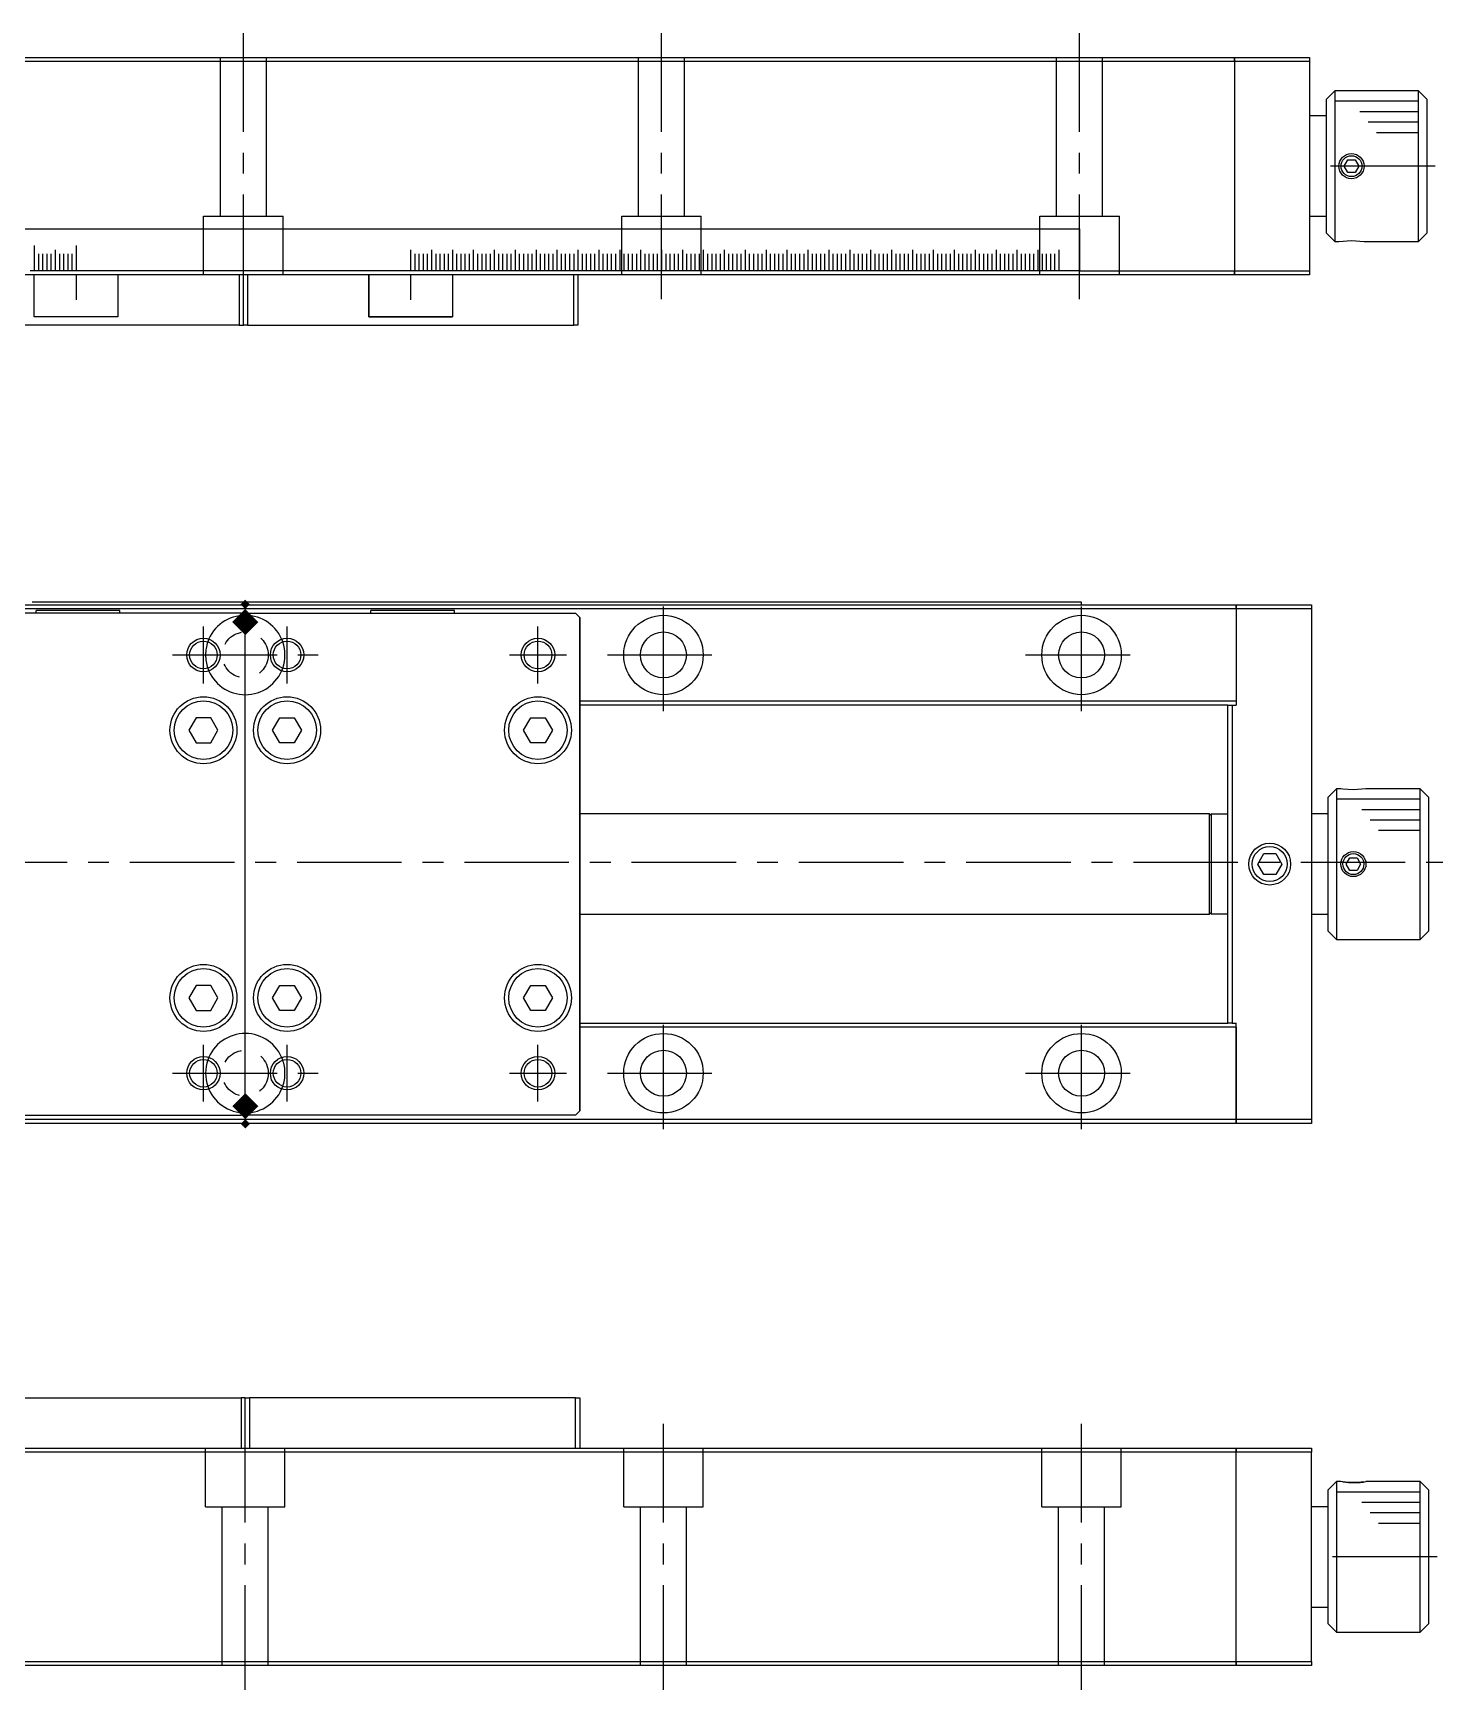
# Model space of a CAD drawing. Extents: x 14 to 733, y 13 to 249.
# Drawn here: x 182.6 to 351.2, y 51.1 to 249.2 of the extents above; entities that cross this region are included whole.
import ezdxf

# ---------------------------------------------------------------- set-up
doc = ezdxf.new("R2010")
doc.units = 0
doc.header["$LTSCALE"] = 10
for name, pattern in [('CENTER', [2, 1.25, -0.25, 0.25, -0.25]), ('DASHED', [3.5, 2, -1.5]), ('DOT', [0.5, 0.25, -0.25])]:
    doc.linetypes.add(name, pattern=pattern)
doc.layers.get('0').update_dxf_attribs({"linetype": 'CONTINUOUS'})
doc.layers.add('CENTER', color=1, linetype='CENTER')

# ---------------------------------------------------------------- blocks, each defined once
blk = doc.blocks.new('AID5658')
at = {"color": 3, "linetype": 'DOT'}
for centre in [(207.996115, 174.825), (207.996115, 124.825)]:
    blk.add_circle(centre, 2.75, dxfattribs=at)

msp = doc.modelspace()

# ---------------------------------------------------------------- linework, layer by layer
at = {"color": 7, "linetype": 'CONTINUOUS'}
for p, q in [((89.266115, 246.27), (326.266115, 246.27)), ((326.266115, 245.77), (89.266115, 245.77)), ((326.266115, 246.27), (326.266115, 245.77)), ((326.266115, 246.27), (335.266115, 246.27)), ((326.266115, 245.77), (326.266115, 246.27)), ((326.266115, 245.77), (326.266115, 220.77)), ((335.266115, 245.77), (326.266115, 245.77)), ((326.266115, 245.77), (326.266115, 243.27)), ((335.266115, 246.27), (335.266115, 245.77)), ((335.266115, 245.77), (335.266115, 220.77)), ((326.266115, 243.27), (326.266115, 239.27)), ((338.266115, 242.27), (337.266115, 241.27)), ((338.266115, 242.27), (338.266115, 224.27)), ((348.266115, 242.27), (338.266115, 242.27)), ((348.266115, 224.27), (348.266115, 242.27)), ((349.266115, 241.27), (348.266115, 242.27)), ((337.266115, 225.27), (337.266115, 241.27)), ((349.266115, 241.27), (349.266115, 225.27)), ((326.266115, 239.27), (326.266115, 227.27)), ((337.266115, 239.27), (335.266115, 239.27)), ((339.400089, 233.27), (339.833102, 234.02)), ((339.833102, 234.02), (340.699127, 234.02)), ((340.699127, 234.02), (341.13214, 233.27)), ((339.833102, 232.52), (339.400089, 233.27)), ((340.699127, 232.52), (339.833102, 232.52)), ((341.13214, 233.27), (340.699127, 232.52)), ((326.266115, 227.27), (326.266115, 223.27)), ((335.266115, 227.27), (337.266115, 227.27)), ((107.766115, 225.77), (307.766115, 225.77)), ((307.766115, 225.77), (307.766115, 220.77)), ((307.766115, 220.77), (307.766115, 225.77)), ((337.266115, 225.27), (338.266115, 224.27)), ((338.266115, 224.27), (338.76612, 224.27)), ((341.76611, 224.27), (348.266115, 224.27)), ((348.266115, 224.27), (349.266115, 225.27)), ((326.266115, 223.27), (326.266115, 220.77)), ((326.266115, 220.27), (89.266115, 220.27)), ((182.766115, 220.77), (182.266115, 220.77)), ((183.266115, 220.77), (182.766115, 220.77)), ((182.766115, 215.27), (182.766115, 220.27)), ((183.766115, 220.77), (183.266115, 220.77)), ((184.266115, 220.77), (183.766115, 220.77)), ((184.766115, 220.77), (184.266115, 220.77)), ((185.266115, 220.77), (184.766115, 220.77)), ((185.766115, 220.77), (185.266115, 220.77)), ((186.266115, 220.77), (185.766115, 220.77)), ((186.766115, 220.77), (186.266115, 220.77)), ((187.266115, 220.77), (186.766115, 220.77)), ((187.766115, 220.77), (187.266115, 220.77)), ((227.766115, 220.77), (187.766115, 220.77)), ((192.766115, 220.27), (192.766115, 215.27)), ((207.266115, 220.27), (207.266115, 214.27)), ((207.766115, 214.27), (207.766115, 220.27)), ((207.766115, 214.27), (207.766115, 220.27)), ((208.266115, 220.27), (208.266115, 214.27)), ((222.766118, 215.27), (222.766118, 220.27)), ((222.766118, 220.27), (222.766118, 215.27)), ((228.266115, 220.77), (227.766115, 220.77)), ((228.766115, 220.77), (228.266115, 220.77)), ((229.266115, 220.77), (228.766115, 220.77)), ((229.766115, 220.77), (229.266115, 220.77)), ((230.266115, 220.77), (229.766115, 220.77)), ((230.766115, 220.77), (230.266115, 220.77)), ((231.266115, 220.77), (230.766115, 220.77)), ((231.766115, 220.77), (231.266115, 220.77)), ((232.266115, 220.77), (231.766115, 220.77)), ((232.766115, 220.77), (232.266115, 220.77)), ((233.266115, 220.77), (232.766115, 220.77)), ((232.766118, 220.27), (232.766118, 215.27)), ((233.766115, 220.77), (233.266115, 220.77)), ((234.266115, 220.77), (233.766115, 220.77)), ((234.766115, 220.77), (234.266115, 220.77)), ((235.266115, 220.77), (234.766115, 220.77)), ((235.766115, 220.77), (235.266115, 220.77)), ((236.266115, 220.77), (235.766115, 220.77)), ((236.766115, 220.77), (236.266115, 220.77)), ((237.266115, 220.77), (236.766115, 220.77)), ((237.766115, 220.77), (237.266115, 220.77)), ((238.266115, 220.77), (237.766115, 220.77)), ((238.766115, 220.77), (238.266115, 220.77)), ((239.266115, 220.77), (238.766115, 220.77)), ((239.766115, 220.77), (239.266115, 220.77)), ((240.266115, 220.77), (239.766115, 220.77)), ((240.766115, 220.77), (240.266115, 220.77)), ((241.266115, 220.77), (240.766115, 220.77)), ((241.766115, 220.77), (241.266115, 220.77)), ((242.266115, 220.77), (241.766115, 220.77)), ((242.766115, 220.77), (242.266115, 220.77)), ((243.266115, 220.77), (242.766115, 220.77)), ((243.766115, 220.77), (243.266115, 220.77)), ((244.266115, 220.77), (243.766115, 220.77)), ((244.766115, 220.77), (244.266115, 220.77)), ((245.266115, 220.77), (244.766115, 220.77)), ((245.766115, 220.77), (245.266115, 220.77)), ((246.266115, 220.77), (245.766115, 220.77)), ((246.766115, 220.77), (246.266115, 220.77)), ((247.266115, 220.77), (246.766115, 220.77)), ((247.766115, 220.77), (247.266115, 220.77)), ((247.266115, 214.27), (247.266115, 220.27)), ((248.266115, 220.77), (247.766115, 220.77)), ((247.766115, 220.27), (247.766115, 214.27)), ((248.766115, 220.77), (248.266115, 220.77)), ((249.266115, 220.77), (248.766115, 220.77)), ((249.766115, 220.77), (249.266115, 220.77)), ((250.266115, 220.77), (249.766115, 220.77)), ((250.766115, 220.77), (250.266115, 220.77)), ((251.266115, 220.77), (250.766115, 220.77)), ((251.766115, 220.77), (251.266115, 220.77)), ((252.266115, 220.77), (251.766115, 220.77)), ((252.766115, 220.77), (252.266115, 220.77)), ((253.266115, 220.77), (252.766115, 220.77)), ((253.766115, 220.77), (253.266115, 220.77)), ((254.266115, 220.77), (253.766115, 220.77)), ((254.766115, 220.77), (254.266115, 220.77)), ((255.266115, 220.77), (254.766115, 220.77)), ((255.766115, 220.77), (255.266115, 220.77)), ((256.266115, 220.77), (255.766115, 220.77)), ((256.766115, 220.77), (256.266115, 220.77)), ((257.266115, 220.77), (256.766115, 220.77)), ((257.766115, 220.77), (257.266115, 220.77)), ((258.266115, 220.77), (257.766115, 220.77)), ((258.766115, 220.77), (258.266115, 220.77)), ((259.266115, 220.77), (258.766115, 220.77)), ((259.766115, 220.77), (259.266115, 220.77)), ((260.266115, 220.77), (259.766115, 220.77)), ((260.766115, 220.77), (260.266115, 220.77)), ((261.266115, 220.77), (260.766115, 220.77)), ((261.766115, 220.77), (261.266115, 220.77)), ((262.266115, 220.77), (261.766115, 220.77)), ((262.766115, 220.77), (262.266115, 220.77)), ((263.266115, 220.77), (262.766115, 220.77)), ((263.766115, 220.77), (263.266115, 220.77)), ((264.266115, 220.77), (263.766115, 220.77)), ((264.766115, 220.77), (264.266115, 220.77)), ((265.266115, 220.77), (264.766115, 220.77)), ((265.766115, 220.77), (265.266115, 220.77)), ((266.266115, 220.77), (265.766115, 220.77)), ((266.766115, 220.77), (266.266115, 220.77)), ((267.266115, 220.77), (266.766115, 220.77)), ((267.766115, 220.77), (267.266115, 220.77)), ((268.266115, 220.77), (267.766115, 220.77)), ((268.766115, 220.77), (268.266115, 220.77)), ((269.266115, 220.77), (268.766115, 220.77)), ((269.766115, 220.77), (269.266115, 220.77)), ((270.266115, 220.77), (269.766115, 220.77)), ((270.766115, 220.77), (270.266115, 220.77)), ((271.266115, 220.77), (270.766115, 220.77)), ((271.766115, 220.77), (271.266115, 220.77)), ((272.266115, 220.77), (271.766115, 220.77)), ((272.766115, 220.77), (272.266115, 220.77)), ((273.266115, 220.77), (272.766115, 220.77)), ((273.766115, 220.77), (273.266115, 220.77)), ((274.266115, 220.77), (273.766115, 220.77)), ((274.766115, 220.77), (274.266115, 220.77)), ((275.266115, 220.77), (274.766115, 220.77)), ((275.766115, 220.77), (275.266115, 220.77)), ((276.266115, 220.77), (275.766115, 220.77)), ((276.766115, 220.77), (276.266115, 220.77)), ((277.266115, 220.77), (276.766115, 220.77)), ((277.766115, 220.77), (277.266115, 220.77)), ((278.266115, 220.77), (277.766115, 220.77)), ((278.766115, 220.77), (278.266115, 220.77)), ((279.266115, 220.77), (278.766115, 220.77)), ((279.766115, 220.77), (279.266115, 220.77)), ((280.266115, 220.77), (279.766115, 220.77)), ((280.766115, 220.77), (280.266115, 220.77)), ((281.266115, 220.77), (280.766115, 220.77)), ((281.766115, 220.77), (281.266115, 220.77)), ((282.266115, 220.77), (281.766115, 220.77)), ((282.766115, 220.77), (282.266115, 220.77)), ((283.266115, 220.77), (282.766115, 220.77)), ((283.766115, 220.77), (283.266115, 220.77)), ((284.266115, 220.77), (283.766115, 220.77)), ((284.766115, 220.77), (284.266115, 220.77)), ((285.266115, 220.77), (284.766115, 220.77)), ((285.766115, 220.77), (285.266115, 220.77)), ((286.266115, 220.77), (285.766115, 220.77)), ((286.766115, 220.77), (286.266115, 220.77)), ((287.266115, 220.77), (286.766115, 220.77)), ((287.766115, 220.77), (287.266115, 220.77)), ((288.266115, 220.77), (287.766115, 220.77)), ((288.766115, 220.77), (288.266115, 220.77)), ((289.266115, 220.77), (288.766115, 220.77)), ((289.766115, 220.77), (289.266115, 220.77)), ((290.266115, 220.77), (289.766115, 220.77)), ((290.766115, 220.77), (290.266115, 220.77)), ((291.266115, 220.77), (290.766115, 220.77)), ((291.766115, 220.77), (291.266115, 220.77)), ((292.266115, 220.77), (291.766115, 220.77)), ((292.766115, 220.77), (292.266115, 220.77)), ((293.266115, 220.77), (292.766115, 220.77)), ((293.766115, 220.77), (293.266115, 220.77)), ((294.266115, 220.77), (293.766115, 220.77)), ((294.766115, 220.77), (294.266115, 220.77)), ((295.266115, 220.77), (294.766115, 220.77)), ((295.766115, 220.77), (295.266115, 220.77)), ((296.266115, 220.77), (295.766115, 220.77)), ((296.766115, 220.77), (296.266115, 220.77)), ((297.266115, 220.77), (296.766115, 220.77)), ((297.766115, 220.77), (297.266115, 220.77)), ((298.266115, 220.77), (297.766115, 220.77)), ((298.766115, 220.77), (298.266115, 220.77)), ((299.266115, 220.77), (298.766115, 220.77)), ((299.766115, 220.77), (299.266115, 220.77)), ((300.266115, 220.77), (299.766115, 220.77)), ((300.766115, 220.77), (300.266115, 220.77)), ((301.266115, 220.77), (300.766115, 220.77)), ((301.766115, 220.77), (301.266115, 220.77)), ((302.266115, 220.77), (301.766115, 220.77)), ((302.766115, 220.77), (302.266115, 220.77)), ((303.266115, 220.77), (302.766115, 220.77)), ((303.766115, 220.77), (303.266115, 220.77)), ((304.266115, 220.77), (303.766115, 220.77)), ((304.766115, 220.77), (304.266115, 220.77)), ((305.266115, 220.77), (304.766115, 220.77)), ((307.766115, 220.77), (305.266115, 220.77)), ((307.776115, 220.77), (326.266115, 220.77)), ((326.266115, 220.77), (326.266115, 220.27)), ((326.266115, 220.77), (335.266115, 220.77)), ((326.266115, 220.27), (326.266115, 220.77)), ((335.266115, 220.27), (326.266115, 220.27)), ((335.266115, 220.77), (335.266115, 220.27)), ((204.76611, 214.27), (174.76611, 214.27)), ((192.766115, 215.27), (182.766115, 215.27)), ((207.266115, 214.27), (204.76611, 214.27)), ((207.266115, 214.27), (207.766115, 214.27)), ((208.266115, 214.27), (207.766115, 214.27)), ((208.266115, 214.27), (210.76612, 214.27)), ((210.76612, 214.27), (240.76612, 214.27)), ((232.766118, 215.27), (222.766118, 215.27)), ((222.766118, 215.27), (232.766118, 215.27)), ((240.76612, 214.27), (247.266115, 214.27)), ((247.766115, 214.27), (247.266115, 214.27)), ((326.496115, 180.325), (89.496115, 180.325)), ((107.996115, 180.825), (208.180183, 180.825)), ((107.996115, 180.825), (208.180183, 180.825)), ((182.996115, 181.125), (182.496115, 181.125)), ((183.496115, 181.125), (182.996115, 181.125)), ((183.996115, 181.125), (183.496115, 181.125)), ((184.496115, 181.125), (183.996115, 181.125)), ((184.996115, 181.125), (184.496115, 181.125)), ((185.496115, 181.125), (184.996115, 181.125)), ((185.996115, 181.125), (185.496115, 181.125)), ((186.496115, 181.125), (185.996115, 181.125)), ((186.996115, 181.125), (186.496115, 181.125)), ((187.496115, 181.125), (186.996115, 181.125)), ((187.996115, 181.125), (187.496115, 181.125)), ((227.996115, 181.125), (187.996115, 181.125)), ((208.180183, 180.825), (307.996115, 180.825)), ((208.180183, 180.825), (307.996115, 180.825)), ((228.496115, 181.125), (227.996115, 181.125)), ((228.996115, 181.125), (228.496115, 181.125)), ((229.496115, 181.125), (228.996115, 181.125)), ((229.996115, 181.125), (229.496115, 181.125)), ((230.496115, 181.125), (229.996115, 181.125)), ((230.996115, 181.125), (230.496115, 181.125)), ((231.496115, 181.125), (230.996115, 181.125)), ((231.996115, 181.125), (231.496115, 181.125)), ((232.496115, 181.125), (231.996115, 181.125)), ((232.996115, 181.125), (232.496115, 181.125)), ((233.496115, 181.125), (232.996115, 181.125)), ((233.996115, 181.125), (233.496115, 181.125)), ((234.496115, 181.125), (233.996115, 181.125)), ((234.996115, 181.125), (234.496115, 181.125)), ((235.496115, 181.125), (234.996115, 181.125)), ((235.996115, 181.125), (235.496115, 181.125)), ((236.496115, 181.125), (235.996115, 181.125)), ((236.996115, 181.125), (236.496115, 181.125)), ((237.496115, 181.125), (236.996115, 181.125)), ((237.996115, 181.125), (237.496115, 181.125)), ((238.496115, 181.125), (237.996115, 181.125)), ((238.996115, 181.125), (238.496115, 181.125)), ((239.496115, 181.125), (238.996115, 181.125)), ((239.996115, 181.125), (239.496115, 181.125)), ((240.496115, 181.125), (239.996115, 181.125)), ((240.996115, 181.125), (240.496115, 181.125)), ((241.496115, 181.125), (240.996115, 181.125)), ((241.996115, 181.125), (241.496115, 181.125)), ((242.496115, 181.125), (241.996115, 181.125)), ((242.996115, 181.125), (242.496115, 181.125)), ((243.496115, 181.125), (242.996115, 181.125)), ((243.996115, 181.125), (243.496115, 181.125)), ((244.496115, 181.125), (243.996115, 181.125)), ((244.996115, 181.125), (244.496115, 181.125)), ((245.496115, 181.125), (244.996115, 181.125)), ((245.996115, 181.125), (245.496115, 181.125)), ((246.496115, 181.125), (245.996115, 181.125)), ((246.996115, 181.125), (246.496115, 181.125)), ((247.496115, 181.125), (246.996115, 181.125)), ((247.996115, 181.125), (247.496115, 181.125)), ((248.496115, 181.125), (247.996115, 181.125)), ((248.996115, 181.125), (248.496115, 181.125)), ((249.496115, 181.125), (248.996115, 181.125)), ((249.996115, 181.125), (249.496115, 181.125)), ((250.496115, 181.125), (249.996115, 181.125)), ((250.996115, 181.125), (250.496115, 181.125)), ((251.496115, 181.125), (250.996115, 181.125)), ((251.996115, 181.125), (251.496115, 181.125)), ((252.496115, 181.125), (251.996115, 181.125)), ((252.996115, 181.125), (252.496115, 181.125)), ((253.496115, 181.125), (252.996115, 181.125)), ((253.996115, 181.125), (253.496115, 181.125)), ((254.496115, 181.125), (253.996115, 181.125)), ((254.996115, 181.125), (254.496115, 181.125)), ((255.496115, 181.125), (254.996115, 181.125)), ((255.996115, 181.125), (255.496115, 181.125)), ((256.496115, 181.125), (255.996115, 181.125)), ((256.996115, 181.125), (256.496115, 181.125)), ((257.496115, 181.125), (256.996115, 181.125)), ((257.996115, 181.125), (257.496115, 181.125)), ((258.496115, 181.125), (257.996115, 181.125)), ((258.996115, 181.125), (258.496115, 181.125)), ((259.496115, 181.125), (258.996115, 181.125)), ((259.996115, 181.125), (259.496115, 181.125)), ((260.496115, 181.125), (259.996115, 181.125)), ((260.996115, 181.125), (260.496115, 181.125)), ((261.496115, 181.125), (260.996115, 181.125)), ((261.996115, 181.125), (261.496115, 181.125)), ((262.496115, 181.125), (261.996115, 181.125)), ((262.996115, 181.125), (262.496115, 181.125)), ((263.496115, 181.125), (262.996115, 181.125)), ((263.996115, 181.125), (263.496115, 181.125)), ((264.496115, 181.125), (263.996115, 181.125)), ((264.996115, 181.125), (264.496115, 181.125)), ((265.496115, 181.125), (264.996115, 181.125)), ((265.996115, 181.125), (265.496115, 181.125)), ((266.496115, 181.125), (265.996115, 181.125)), ((266.996115, 181.125), (266.496115, 181.125)), ((267.496115, 181.125), (266.996115, 181.125)), ((267.996115, 181.125), (267.496115, 181.125)), ((268.496115, 181.125), (267.996115, 181.125)), ((268.996115, 181.125), (268.496115, 181.125)), ((269.496115, 181.125), (268.996115, 181.125)), ((269.996115, 181.125), (269.496115, 181.125)), ((270.496115, 181.125), (269.996115, 181.125)), ((270.996115, 181.125), (270.496115, 181.125)), ((271.496115, 181.125), (270.996115, 181.125)), ((271.996115, 181.125), (271.496115, 181.125)), ((272.496115, 181.125), (271.996115, 181.125)), ((272.996115, 181.125), (272.496115, 181.125)), ((273.496115, 181.125), (272.996115, 181.125)), ((273.996115, 181.125), (273.496115, 181.125)), ((274.496115, 181.125), (273.996115, 181.125)), ((274.996115, 181.125), (274.496115, 181.125)), ((275.496115, 181.125), (274.996115, 181.125)), ((275.996115, 181.125), (275.496115, 181.125)), ((276.496115, 181.125), (275.996115, 181.125)), ((276.996115, 181.125), (276.496115, 181.125)), ((277.496115, 181.125), (276.996115, 181.125)), ((277.996115, 181.125), (277.496115, 181.125)), ((278.496115, 181.125), (277.996115, 181.125)), ((278.996115, 181.125), (278.496115, 181.125)), ((279.496115, 181.125), (278.996115, 181.125)), ((279.996115, 181.125), (279.496115, 181.125)), ((280.496115, 181.125), (279.996115, 181.125)), ((280.996115, 181.125), (280.496115, 181.125)), ((281.496115, 181.125), (280.996115, 181.125)), ((281.996115, 181.125), (281.496115, 181.125)), ((282.496115, 181.125), (281.996115, 181.125)), ((282.996115, 181.125), (282.496115, 181.125)), ((283.496115, 181.125), (282.996115, 181.125)), ((283.996115, 181.125), (283.496115, 181.125)), ((284.496115, 181.125), (283.996115, 181.125)), ((284.996115, 181.125), (284.496115, 181.125)), ((285.496115, 181.125), (284.996115, 181.125)), ((285.996115, 181.125), (285.496115, 181.125)), ((286.496115, 181.125), (285.996115, 181.125)), ((286.996115, 181.125), (286.496115, 181.125)), ((287.496115, 181.125), (286.996115, 181.125)), ((287.996115, 181.125), (287.496115, 181.125)), ((288.496115, 181.125), (287.996115, 181.125)), ((288.996115, 181.125), (288.496115, 181.125)), ((289.496115, 181.125), (288.996115, 181.125)), ((289.996115, 181.125), (289.496115, 181.125)), ((290.496115, 181.125), (289.996115, 181.125)), ((290.996115, 181.125), (290.496115, 181.125)), ((291.496115, 181.125), (290.996115, 181.125)), ((291.996115, 181.125), (291.496115, 181.125)), ((292.496115, 181.125), (291.996115, 181.125)), ((292.996115, 181.125), (292.496115, 181.125)), ((293.496115, 181.125), (292.996115, 181.125)), ((293.996115, 181.125), (293.496115, 181.125)), ((294.496115, 181.125), (293.996115, 181.125)), ((294.996115, 181.125), (294.496115, 181.125)), ((295.496115, 181.125), (294.996115, 181.125)), ((295.996115, 181.125), (295.496115, 181.125)), ((296.496115, 181.125), (295.996115, 181.125)), ((296.996115, 181.125), (296.496115, 181.125)), ((297.496115, 181.125), (296.996115, 181.125)), ((297.996115, 181.125), (297.496115, 181.125)), ((298.496115, 181.125), (297.996115, 181.125)), ((298.996115, 181.125), (298.496115, 181.125)), ((299.496115, 181.125), (298.996115, 181.125)), ((299.996115, 181.125), (299.496115, 181.125)), ((300.496115, 181.125), (299.996115, 181.125)), ((300.996115, 181.125), (300.496115, 181.125)), ((301.496115, 181.125), (300.996115, 181.125)), ((301.996115, 181.125), (301.496115, 181.125)), ((302.496115, 181.125), (301.996115, 181.125)), ((302.996115, 181.125), (302.496115, 181.125)), ((303.496115, 181.125), (302.996115, 181.125)), ((303.996115, 181.125), (303.496115, 181.125)), ((304.496115, 181.125), (303.996115, 181.125)), ((304.996115, 181.125), (304.496115, 181.125)), ((305.496115, 181.125), (304.996115, 181.125)), ((307.996115, 181.125), (305.496115, 181.125)), ((307.996115, 180.825), (307.996115, 181.125)), ((307.996115, 180.825), (326.496115, 180.825)), ((326.496115, 180.825), (335.496115, 180.825)), ((326.496115, 180.325), (326.496115, 180.825)), ((326.496115, 180.825), (326.496115, 180.325)), ((326.496115, 180.325), (326.496115, 176.825)), ((335.496115, 180.325), (326.496115, 180.325)), ((326.496115, 180.325), (326.496115, 174.813917)), ((335.496115, 180.825), (335.496115, 180.325)), ((335.496115, 180.325), (335.496115, 119.325)), ((207.496115, 179.825), (168.496115, 179.825)), ((192.996115, 180.125), (182.996115, 180.125)), ((182.996115, 179.825), (182.996115, 180.125)), ((182.996115, 179.825), (182.996115, 180.125)), ((192.996115, 179.825), (192.996115, 180.125)), ((207.496115, 179.825), (207.996115, 179.325)), ((208.496115, 179.825), (207.996115, 179.325)), ((207.996115, 120.325), (207.996115, 179.325)), ((208.496115, 179.825), (247.496115, 179.825)), ((232.996118, 180.125), (222.996118, 180.125)), ((222.996118, 179.825), (222.996118, 180.125)), ((232.996118, 179.825), (232.996118, 180.125)), ((232.996118, 179.825), (232.996118, 180.125)), ((247.996115, 179.325), (247.496115, 179.825)), ((247.996115, 179.325), (247.996115, 120.325)), ((247.996115, 168.325), (247.996115, 179.325)), ((326.496115, 176.825), (326.496115, 174.813917)), ((326.496115, 174.813917), (326.496115, 172.825)), ((326.496115, 174.813917), (326.496115, 169.325)), ((326.496115, 172.825), (326.496115, 168.825)), ((247.996115, 169.325), (326.496115, 169.325)), ((325.496115, 168.825), (247.996115, 168.825)), ((325.496115, 130.825), (325.496115, 168.825)), ((325.496115, 168.825), (325.996115, 168.825)), ((325.996115, 168.825), (325.996115, 130.825)), ((325.996115, 168.825), (326.496115, 168.825)), ((202.130089, 167.325), (201.264064, 165.825)), ((203.86214, 167.325), (202.130089, 167.325)), ((204.728166, 165.825), (203.86214, 167.325)), ((211.264064, 165.825), (212.130089, 167.325)), ((212.130089, 167.325), (213.86214, 167.325)), ((213.86214, 167.325), (214.728166, 165.825)), ((241.264064, 165.825), (242.130089, 167.325)), ((242.130089, 167.325), (243.86214, 167.325)), ((243.86214, 167.325), (244.728166, 165.825)), ((247.996115, 131.325), (247.996115, 168.325)), ((201.264064, 165.825), (202.130089, 164.325)), ((203.86214, 164.325), (204.728166, 165.825)), ((212.130089, 164.325), (211.264064, 165.825)), ((214.728166, 165.825), (213.86214, 164.325)), ((242.130089, 164.325), (241.264064, 165.825)), ((244.728166, 165.825), (243.86214, 164.325)), ((202.130089, 164.325), (203.86214, 164.325)), ((213.86214, 164.325), (212.130089, 164.325)), ((243.86214, 164.325), (242.130089, 164.325)), ((338.496115, 158.825), (337.496115, 157.825)), ((338.496115, 158.825), (338.496115, 140.825)), ((338.99612, 158.825), (338.496115, 158.825)), ((348.496115, 158.825), (341.99611, 158.825)), ((349.496115, 157.825), (348.496115, 158.825)), ((348.496115, 149.825), (348.496115, 158.825)), ((337.496115, 141.825), (337.496115, 157.825)), ((349.496115, 157.825), (349.496115, 149.825)), ((349.496115, 157.825), (349.496115, 152.324995)), ((323.296115, 155.825), (247.996115, 155.825)), ((323.496115, 155.625), (323.296115, 155.825)), ((323.296115, 143.825), (323.296115, 155.825)), ((323.496115, 155.825), (323.496115, 155.625)), ((323.496115, 155.825), (323.496115, 143.825)), ((323.496115, 155.825), (325.496115, 155.825)), ((337.496115, 155.825), (335.496115, 155.825)), ((329.052739, 149.825), (329.774427, 151.075)), ((329.774427, 151.075), (331.217803, 151.075)), ((331.217803, 151.075), (331.93949, 149.825)), ((339.630089, 149.825), (340.063102, 150.575)), ((340.063102, 150.575), (340.929127, 150.575)), ((340.929127, 150.575), (341.36214, 149.825)), ((349.503885, 151.075), (349.496115, 151.090541)), ((329.774427, 148.575), (329.052739, 149.825)), ((331.217803, 148.575), (329.774427, 148.575)), ((331.93949, 149.825), (331.217803, 148.575)), ((340.063102, 149.075), (339.630089, 149.825)), ((340.929127, 149.075), (340.063102, 149.075)), ((341.36214, 149.825), (340.929127, 149.075)), ((348.496115, 140.825), (348.496115, 149.825)), ((349.496115, 149.825), (349.496115, 141.825)), ((349.496115, 148.559459), (349.503885, 148.575)), ((349.496115, 147.325005), (349.496115, 141.825)), ((247.996115, 143.825), (323.296115, 143.825)), ((323.296115, 143.825), (323.496115, 144.025)), ((323.496115, 144.025), (323.496115, 143.825)), ((325.496115, 143.825), (323.496115, 143.825)), ((335.496115, 143.825), (337.496115, 143.825)), ((337.496115, 141.825), (338.496115, 140.825)), ((338.496115, 140.825), (348.496115, 140.825)), ((348.496115, 140.825), (349.496115, 141.825)), ((202.130089, 135.325), (201.264064, 133.825)), ((203.86214, 135.325), (202.130089, 135.325)), ((204.728166, 133.825), (203.86214, 135.325)), ((211.264064, 133.825), (212.130089, 135.325)), ((212.130089, 135.325), (213.86214, 135.325)), ((213.86214, 135.325), (214.728166, 133.825)), ((241.264064, 133.825), (242.130089, 135.325)), ((242.130089, 135.325), (243.86214, 135.325)), ((243.86214, 135.325), (244.728166, 133.825)), ((201.264064, 133.825), (202.130089, 132.325)), ((203.86214, 132.325), (204.728166, 133.825)), ((212.130089, 132.325), (211.264064, 133.825)), ((214.728166, 133.825), (213.86214, 132.325)), ((242.130089, 132.325), (241.264064, 133.825)), ((244.728166, 133.825), (243.86214, 132.325)), ((202.130089, 132.325), (203.86214, 132.325)), ((213.86214, 132.325), (212.130089, 132.325)), ((243.86214, 132.325), (242.130089, 132.325)), ((247.996115, 120.325), (247.996115, 131.325)), ((247.996115, 130.825), (325.496115, 130.825)), ((325.996115, 130.825), (325.496115, 130.825)), ((325.996115, 130.825), (326.496115, 130.825)), ((326.496115, 126.825), (326.496115, 130.825)), ((326.496115, 130.325), (247.996115, 130.325)), ((326.496115, 130.325), (326.496115, 124.813917)), ((326.496115, 124.813917), (326.496115, 126.825)), ((326.496115, 122.825), (326.496115, 124.813917)), ((326.496115, 124.813917), (326.496115, 119.325)), ((326.496115, 119.325), (326.496115, 122.825)), ((89.496115, 119.325), (326.496115, 119.325)), ((168.496115, 119.825), (207.496115, 119.825)), ((207.996115, 120.325), (207.496115, 119.825)), ((207.996115, 120.325), (208.496115, 119.825)), ((247.496115, 119.825), (208.496115, 119.825)), ((247.496115, 119.825), (247.996115, 120.325)), ((247.996115, 120.325), (247.496115, 119.825)), ((326.496115, 118.825), (326.496115, 119.325)), ((326.496115, 119.325), (335.496115, 119.325)), ((326.496115, 119.325), (326.496115, 118.825)), ((335.496115, 119.325), (335.496115, 118.825)), ((326.496115, 118.825), (89.496115, 118.825)), ((335.496115, 118.825), (326.496115, 118.825)), ((168.496115, 86), (207.496115, 86)), ((207.496115, 86), (207.496115, 80)), ((207.996115, 86), (207.496115, 86)), ((207.996115, 80), (207.996115, 86)), ((207.996115, 80), (207.996115, 86)), ((207.996115, 86), (208.496115, 86)), ((208.496115, 86), (208.496115, 80)), ((247.496115, 86), (208.496115, 86)), ((247.496115, 80), (247.496115, 86)), ((247.496115, 86), (247.996115, 86)), ((247.996115, 86), (247.996115, 80)), ((89.496115, 80), (326.496115, 80)), ((326.496115, 79.5), (89.496115, 79.5)), ((326.496115, 79.5), (326.496115, 80)), ((326.496115, 80), (335.496115, 80)), ((326.496115, 80), (326.496115, 79.5)), ((326.496115, 77), (326.496115, 79.5)), ((335.496115, 79.5), (326.496115, 79.5)), ((326.496115, 54.5), (326.496115, 79.5)), ((335.496115, 80), (335.496115, 79.5)), ((335.496115, 54.5), (335.496115, 79.5)), ((326.496115, 73), (326.496115, 77)), ((338.496115, 76), (337.496115, 75)), ((338.496115, 76), (338.496115, 58)), ((338.99612, 76), (338.496115, 76)), ((348.496115, 76), (341.99611, 76)), ((349.496115, 75), (348.496115, 76)), ((348.496115, 58), (348.496115, 76)), ((337.496115, 59), (337.496115, 75)), ((349.496115, 75), (349.496115, 59)), ((326.496115, 61), (326.496115, 73)), ((337.496115, 73), (335.496115, 73)), ((326.496115, 57), (326.496115, 61)), ((335.496115, 61), (337.496115, 61)), ((337.496115, 59), (338.496115, 58)), ((338.496115, 58), (348.496115, 58)), ((348.496115, 58), (349.496115, 59)), ((326.496115, 54.5), (326.496115, 57)), ((89.496115, 54.5), (326.496115, 54.5)), ((326.496115, 54), (89.496115, 54)), ((326.496115, 54.5), (335.496115, 54.5)), ((326.496115, 54), (326.496115, 54.5)), ((326.496115, 54.5), (326.496115, 54)), ((335.496115, 54), (326.496115, 54)), ((335.496115, 54.5), (335.496115, 54))]:
    msp.add_line(p, q, dxfattribs=at)
at = {"color": 3, "linetype": 'DASHED'}
for p, q in [((205.016115, 227.27), (205.016115, 246.27)), ((210.516115, 227.27), (210.516115, 246.27)), ((255.016115, 227.27), (255.016115, 246.27)), ((260.516115, 227.27), (260.516115, 246.27)), ((305.016115, 227.27), (305.016115, 246.27)), ((310.516115, 227.27), (310.516115, 246.27)), ((203.016115, 227.27), (212.516115, 227.27)), ((203.016115, 220.27), (203.016115, 227.27)), ((212.516115, 220.27), (212.516115, 227.27)), ((253.016115, 227.27), (262.516115, 227.27)), ((253.016115, 220.27), (253.016115, 227.27)), ((262.516115, 220.27), (262.516115, 227.27)), ((303.016115, 227.27), (312.516115, 227.27)), ((303.016115, 220.27), (303.016115, 227.27)), ((312.516115, 220.27), (312.516115, 227.27)), ((203.246115, 73), (203.246115, 80)), ((212.746115, 73), (212.746115, 80)), ((253.246115, 73), (253.246115, 80)), ((262.746115, 73), (262.746115, 80)), ((303.246115, 73), (303.246115, 80)), ((312.746115, 73), (312.746115, 80)), ((203.246115, 73), (212.746115, 73)), ((205.246115, 54), (205.246115, 73)), ((210.746115, 54), (210.746115, 73)), ((253.246115, 73), (262.746115, 73)), ((255.246115, 54), (255.246115, 73)), ((260.746115, 54), (260.746115, 73)), ((303.246115, 73), (312.746115, 73)), ((305.246115, 54), (305.246115, 73)), ((310.746115, 54), (310.746115, 73))]:
    msp.add_line(p, q, dxfattribs=at)
at = {"color": 3, "linetype": 'CONTINUOUS'}
for p, q in [((348.266115, 241.02), (338.266115, 241.02)), ((348.266115, 239.77), (341.266115, 239.77)), ((348.266115, 238.52), (342.266115, 238.52)), ((348.266115, 237.27), (343.266115, 237.27)), ((338.76612, 224.27), (340.266115, 224.395879)), ((340.266115, 224.395879), (341.76611, 224.27)), ((182.766115, 223.77), (182.766115, 223.27)), ((182.766115, 223.27), (182.766115, 222.77)), ((182.766115, 222.77), (182.766115, 220.77)), ((183.266115, 222.77), (183.266115, 220.77)), ((183.766115, 222.77), (183.766115, 220.77)), ((184.266115, 222.77), (184.266115, 220.77)), ((184.766115, 222.77), (184.766115, 220.77)), ((185.266115, 223.27), (185.266115, 222.77)), ((185.266115, 222.77), (185.266115, 220.77)), ((185.766115, 222.77), (185.766115, 220.77)), ((186.266115, 222.77), (186.266115, 220.77)), ((186.766115, 222.77), (186.766115, 220.77)), ((187.266115, 222.77), (187.266115, 220.77)), ((187.766115, 223.77), (187.766115, 223.27)), ((187.766115, 223.27), (187.766115, 222.77)), ((187.766115, 222.77), (187.766115, 220.77)), ((227.766115, 223.27), (227.766115, 222.77)), ((227.766115, 222.77), (227.766115, 220.77)), ((228.266115, 222.77), (228.266115, 220.77)), ((228.766115, 222.77), (228.766115, 220.77)), ((229.266115, 222.77), (229.266115, 220.77)), ((229.766115, 222.77), (229.766115, 220.77)), ((230.266115, 223.27), (230.266115, 222.77)), ((230.266115, 222.77), (230.266115, 220.77)), ((230.766115, 222.77), (230.766115, 220.77)), ((231.266115, 222.77), (231.266115, 220.77)), ((231.766115, 222.77), (231.766115, 220.77)), ((232.266115, 222.77), (232.266115, 220.77)), ((232.766115, 223.27), (232.766115, 222.77)), ((232.766115, 222.77), (232.766115, 220.77)), ((233.266115, 222.77), (233.266115, 220.77)), ((233.766115, 222.77), (233.766115, 220.77)), ((234.266115, 222.77), (234.266115, 220.77)), ((234.766115, 222.77), (234.766115, 220.77)), ((235.266115, 223.27), (235.266115, 222.77)), ((235.266115, 222.77), (235.266115, 220.77)), ((235.766115, 222.77), (235.766115, 220.77)), ((236.266115, 222.77), (236.266115, 220.77)), ((236.766115, 222.77), (236.766115, 220.77)), ((237.266115, 222.77), (237.266115, 220.77)), ((237.766115, 223.27), (237.766115, 222.77)), ((237.766115, 222.77), (237.766115, 220.77)), ((238.266115, 222.77), (238.266115, 220.77)), ((238.766115, 222.77), (238.766115, 220.77)), ((239.266115, 222.77), (239.266115, 220.77)), ((239.766115, 222.77), (239.766115, 220.77)), ((240.266115, 223.27), (240.266115, 222.77)), ((240.266115, 222.77), (240.266115, 220.77)), ((240.766115, 222.77), (240.766115, 220.77)), ((241.266115, 222.77), (241.266115, 220.77)), ((241.766115, 222.77), (241.766115, 220.77)), ((242.266115, 222.77), (242.266115, 220.77)), ((242.766115, 223.27), (242.766115, 222.77)), ((242.766115, 222.77), (242.766115, 220.77)), ((243.266115, 222.77), (243.266115, 220.77)), ((243.766115, 222.77), (243.766115, 220.77)), ((244.266115, 222.77), (244.266115, 220.77)), ((244.766115, 222.77), (244.766115, 220.77)), ((245.266115, 223.27), (245.266115, 222.77)), ((245.266115, 222.77), (245.266115, 220.77)), ((245.766115, 222.77), (245.766115, 220.77)), ((246.266115, 222.77), (246.266115, 220.77)), ((246.766115, 222.77), (246.766115, 220.77)), ((247.266115, 222.77), (247.266115, 220.77)), ((247.766115, 223.27), (247.766115, 222.77)), ((247.766115, 222.77), (247.766115, 220.77)), ((248.266115, 222.77), (248.266115, 220.77)), ((248.766115, 222.77), (248.766115, 220.77)), ((249.266115, 222.77), (249.266115, 220.77)), ((249.766115, 222.77), (249.766115, 220.77)), ((250.266115, 223.27), (250.266115, 222.77)), ((250.266115, 222.77), (250.266115, 220.77)), ((250.766115, 222.77), (250.766115, 220.77)), ((251.266115, 222.77), (251.266115, 220.77)), ((251.766115, 222.77), (251.766115, 220.77)), ((252.266115, 222.77), (252.266115, 220.77)), ((252.766115, 223.27), (252.766115, 222.77)), ((252.766115, 222.77), (252.766115, 220.77)), ((253.266115, 222.77), (253.266115, 220.77)), ((253.766115, 222.77), (253.766115, 220.77)), ((254.266115, 222.77), (254.266115, 220.77)), ((254.766115, 222.77), (254.766115, 220.77)), ((255.266115, 223.27), (255.266115, 222.77)), ((255.266115, 222.77), (255.266115, 220.77)), ((255.766115, 222.77), (255.766115, 220.77)), ((256.266115, 222.77), (256.266115, 220.77)), ((256.766115, 222.77), (256.766115, 220.77)), ((257.266115, 222.77), (257.266115, 220.77)), ((257.766115, 223.27), (257.766115, 222.77)), ((257.766115, 222.77), (257.766115, 220.77)), ((258.266115, 222.77), (258.266115, 220.77)), ((258.766115, 222.77), (258.766115, 220.77)), ((259.266115, 222.77), (259.266115, 220.77)), ((259.766115, 222.77), (259.766115, 220.77)), ((260.266115, 223.27), (260.266115, 222.77)), ((260.266115, 222.77), (260.266115, 220.77)), ((260.766115, 222.77), (260.766115, 220.77)), ((261.266115, 222.77), (261.266115, 220.77)), ((261.766115, 222.77), (261.766115, 220.77)), ((262.266115, 222.77), (262.266115, 220.77)), ((262.766115, 223.27), (262.766115, 222.77)), ((262.766115, 222.77), (262.766115, 220.77)), ((263.266115, 222.77), (263.266115, 220.77)), ((263.766115, 222.77), (263.766115, 220.77)), ((264.266115, 222.77), (264.266115, 220.77)), ((264.766115, 222.77), (264.766115, 220.77)), ((265.266115, 223.27), (265.266115, 222.77)), ((265.266115, 222.77), (265.266115, 220.77)), ((265.766115, 222.77), (265.766115, 220.77)), ((266.266115, 222.77), (266.266115, 220.77)), ((266.766115, 222.77), (266.766115, 220.77)), ((267.266115, 222.77), (267.266115, 220.77)), ((267.766115, 223.27), (267.766115, 222.77)), ((267.766115, 222.77), (267.766115, 220.77)), ((268.266115, 222.77), (268.266115, 220.77)), ((268.766115, 222.77), (268.766115, 220.77)), ((269.266115, 222.77), (269.266115, 220.77)), ((269.766115, 222.77), (269.766115, 220.77)), ((270.266115, 223.27), (270.266115, 222.77)), ((270.266115, 222.77), (270.266115, 220.77)), ((270.766115, 222.77), (270.766115, 220.77)), ((271.266115, 222.77), (271.266115, 220.77)), ((271.766115, 222.77), (271.766115, 220.77)), ((272.266115, 222.77), (272.266115, 220.77)), ((272.766115, 223.27), (272.766115, 222.77)), ((272.766115, 222.77), (272.766115, 220.77)), ((273.266115, 222.77), (273.266115, 220.77)), ((273.766115, 222.77), (273.766115, 220.77)), ((274.266115, 222.77), (274.266115, 220.77)), ((274.766115, 222.77), (274.766115, 220.77)), ((275.266115, 223.27), (275.266115, 222.77)), ((275.266115, 222.77), (275.266115, 220.77)), ((275.766115, 222.77), (275.766115, 220.77)), ((276.266115, 222.77), (276.266115, 220.77)), ((276.766115, 222.77), (276.766115, 220.77)), ((277.266115, 222.77), (277.266115, 220.77)), ((277.766115, 223.27), (277.766115, 222.77)), ((277.766115, 222.77), (277.766115, 220.77)), ((278.266115, 222.77), (278.266115, 220.77)), ((278.766115, 222.77), (278.766115, 220.77)), ((279.266115, 222.77), (279.266115, 220.77)), ((279.766115, 222.77), (279.766115, 220.77)), ((280.266115, 223.27), (280.266115, 222.77)), ((280.266115, 222.77), (280.266115, 220.77)), ((280.766115, 222.77), (280.766115, 220.77)), ((281.266115, 222.77), (281.266115, 220.77)), ((281.766115, 222.77), (281.766115, 220.77)), ((282.266115, 222.77), (282.266115, 220.77)), ((282.766115, 223.27), (282.766115, 222.77)), ((282.766115, 222.77), (282.766115, 220.77)), ((283.266115, 222.77), (283.266115, 220.77)), ((283.766115, 222.77), (283.766115, 220.77)), ((284.266115, 222.77), (284.266115, 220.77)), ((284.766115, 222.77), (284.766115, 220.77)), ((285.266115, 223.27), (285.266115, 222.77)), ((285.266115, 222.77), (285.266115, 220.77)), ((285.766115, 222.77), (285.766115, 220.77)), ((286.266115, 222.77), (286.266115, 220.77)), ((286.766115, 222.77), (286.766115, 220.77)), ((287.266115, 222.77), (287.266115, 220.77)), ((287.766115, 223.27), (287.766115, 222.77)), ((287.766115, 222.77), (287.766115, 220.77)), ((288.266115, 222.77), (288.266115, 220.77)), ((288.766115, 222.77), (288.766115, 220.77)), ((289.266115, 222.77), (289.266115, 220.77)), ((289.766115, 222.77), (289.766115, 220.77)), ((290.266115, 223.27), (290.266115, 222.77)), ((290.266115, 222.77), (290.266115, 220.77)), ((290.766115, 222.77), (290.766115, 220.77)), ((291.266115, 222.77), (291.266115, 220.77)), ((291.766115, 222.77), (291.766115, 220.77)), ((292.266115, 222.77), (292.266115, 220.77)), ((292.766115, 223.27), (292.766115, 222.77)), ((292.766115, 222.77), (292.766115, 220.77)), ((293.266115, 222.77), (293.266115, 220.77)), ((293.766115, 222.77), (293.766115, 220.77)), ((294.266115, 222.77), (294.266115, 220.77)), ((294.766115, 222.77), (294.766115, 220.77)), ((295.266115, 223.27), (295.266115, 222.77)), ((295.266115, 222.77), (295.266115, 220.77)), ((295.766115, 222.77), (295.766115, 220.77)), ((296.266115, 222.77), (296.266115, 220.77)), ((296.766115, 222.77), (296.766115, 220.77)), ((297.266115, 222.77), (297.266115, 220.77)), ((297.766115, 223.27), (297.766115, 222.77)), ((297.766115, 222.77), (297.766115, 220.77)), ((298.266115, 222.77), (298.266115, 220.77)), ((298.766115, 222.77), (298.766115, 220.77)), ((299.266115, 222.77), (299.266115, 220.77)), ((299.766115, 222.77), (299.766115, 220.77)), ((300.266115, 223.27), (300.266115, 222.77)), ((300.266115, 222.77), (300.266115, 220.77)), ((300.766115, 222.77), (300.766115, 220.77)), ((301.266115, 222.77), (301.266115, 220.77)), ((301.766115, 222.77), (301.766115, 220.77)), ((302.266115, 222.77), (302.266115, 220.77)), ((302.766115, 223.27), (302.766115, 222.77)), ((302.766115, 222.77), (302.766115, 220.77)), ((303.266115, 222.77), (303.266115, 220.77)), ((303.766115, 222.77), (303.766115, 220.77)), ((304.266115, 222.77), (304.266115, 220.77)), ((304.766115, 222.77), (304.766115, 220.77)), ((305.266115, 223.27), (305.266115, 222.77)), ((305.266115, 222.77), (305.266115, 220.77)), ((187.766115, 220.27), (187.766115, 217.27)), ((227.766118, 220.27), (227.766118, 217.27)), ((339.24081, 158.787466), (338.99612, 158.825)), ((340.504279, 158.699124), (339.24081, 158.787466)), ((341.99611, 158.825), (340.504279, 158.699124)), ((348.496115, 157.575), (338.496115, 157.575)), ((348.496115, 156.325), (341.496115, 156.325)), ((348.496115, 155.075), (342.496115, 155.075)), ((348.496115, 153.825), (343.496115, 153.825)), ((339.241133, 75.962421), (338.99612, 76)), ((348.496115, 74.75), (338.496115, 74.75)), ((348.496115, 73.5), (341.496115, 73.5)), ((348.496115, 72.25), (342.496115, 72.25)), ((348.496115, 71), (343.496115, 71))]:
    msp.add_line(p, q, dxfattribs=at)
at = {"color": 7, "linetype": 'CONTINUOUS', "const_width": 3}
for points in [[(207.496115, 179.825), (207.996115, 179.325), (208.496115, 179.825)], [(207.496115, 119.825), (207.996115, 120.325), (208.496115, 119.825)]]:
    msp.add_lwpolyline(points, dxfattribs=at)
at = {"color": 3, "linetype": 'CONTINUOUS'}
for centre, radius in [((340.266059, 233.269653), 1.499945), ((202.996115, 174.825), 2), ((212.996115, 174.825), 2), ((242.996115, 174.825), 2), ((330.496115, 149.825), 2.5), ((340.49617, 149.825347), 1.499945), ((202.996115, 124.825), 2), ((212.996115, 124.825), 2), ((242.996115, 124.825), 2)]:
    msp.add_circle(centre, radius, dxfattribs=at)
at = {"color": 7, "linetype": 'CONTINUOUS'}
for centre, radius in [((340.266153, 233.269996), 1.249996), ((257.996115, 174.825), 4.75), ((307.996115, 174.825), 4.75), ((202.996115, 174.825), 1.65), ((212.996115, 174.825), 1.65), ((242.996115, 174.825), 1.65), ((257.996115, 174.825), 2.75), ((307.996115, 174.825), 2.75), ((202.996115, 165.825), 4), ((202.996115, 165.825), 3.5), ((212.996115, 165.825), 4), ((212.996115, 165.825), 3.5), ((242.996115, 165.825), 4), ((242.996115, 165.825), 3.5), ((330.496115, 149.825), 2.1), ((340.49607, 149.824746), 1.249955), ((202.996115, 133.825), 4), ((202.996115, 133.825), 3.5), ((212.996115, 133.825), 4), ((212.996115, 133.825), 3.5), ((242.996115, 133.825), 4), ((242.996115, 133.825), 3.5), ((257.996115, 124.825), 4.75), ((307.996115, 124.825), 4.75), ((257.996115, 124.825), 2.75), ((307.996115, 124.825), 2.75), ((202.996115, 124.825), 1.65), ((212.996115, 124.825), 1.65), ((242.996115, 124.825), 1.65)]:
    msp.add_circle(centre, radius, dxfattribs=at)
at = {"color": 3, "linetype": 'DASHED'}
for centre, start, end in [((207.996115, 174.825), 19.265464, 160.734536), ((207.996115, 174.825), 199.265465, 340.734535), ((207.996115, 124.825), 19.265464, 160.734536), ((207.996115, 124.825), 199.265465, 340.734535)]:
    msp.add_arc(centre, 4.75, start, end, dxfattribs=at)
at = {"color": 7, "linetype": 'CONTINUOUS'}
for centre, radius, start, end in [((207.996115, 174.825), 4.75, 87.058624, 92.941376), ((207.996115, 174.825), 4.75, 160.734536, 180), ((207.996115, 174.825), 4.75, 340.734535, 19.265464), ((207.996115, 174.825), 4.75, 180, 199.265465), ((207.996115, 124.825), 4.75, 160.734536, 199.265465), ((207.996115, 124.825), 4.75, 0, 19.265464), ((207.996115, 124.825), 4.75, 340.734535, 0), ((207.996115, 124.825), 4.75, 267.058625, 272.941375), ((340.496115, 84.91283), 9.000057, 262.016495, 277.983505)]:
    msp.add_arc(centre, radius, start, end, dxfattribs=at)
at = {"color": 3, "linetype": 'CONTINUOUS'}
msp.add_arc((340.497496, 84.861185), 8.987015, 261.963868, 279.5991, dxfattribs=at)
at = {"layer": 'CENTER', "color": 1, "linetype": 'CENTER'}
for p, q in [((207.766115, 217.37), (207.766115, 249.17)), ((257.766115, 217.37), (257.766115, 249.17)), ((307.766115, 217.37), (307.766115, 249.17)), ((350.266115, 233.27), (336.266115, 233.27)), ((257.996115, 168.125), (257.996115, 181.525)), ((307.996115, 168.125), (307.996115, 181.525)), ((202.996115, 171.425), (202.996115, 178.225)), ((212.996115, 171.425), (212.996115, 178.225)), ((242.996115, 171.425), (242.996115, 178.225)), ((199.296115, 174.825), (216.696115, 174.825)), ((239.596115, 174.825), (246.396115, 174.825)), ((251.296115, 174.825), (264.696115, 174.825)), ((301.296115, 174.825), (314.696115, 174.825)), ((74.196115, 150.075), (351.196115, 150.075)), ((257.996115, 118.125), (257.996115, 131.525)), ((307.996115, 118.125), (307.996115, 131.525)), ((202.996115, 121.425), (202.996115, 128.225)), ((212.996115, 121.425), (212.996115, 128.225)), ((242.996115, 121.425), (242.996115, 128.225)), ((199.296115, 124.825), (216.696115, 124.825)), ((239.596115, 124.825), (246.396115, 124.825)), ((251.296115, 124.825), (264.696115, 124.825)), ((301.296115, 124.825), (314.696115, 124.825)), ((207.996115, 51.1), (207.996115, 82.9)), ((257.996115, 51.1), (257.996115, 82.9)), ((307.996115, 51.1), (307.996115, 82.9)), ((350.496115, 67), (336.496115, 67))]:
    msp.add_line(p, q, dxfattribs=at)

# ---------------------------------------------------------------- block references
msp.add_blockref('AID5658', (0, 0))

doc.saveas('drawing.dxf')
